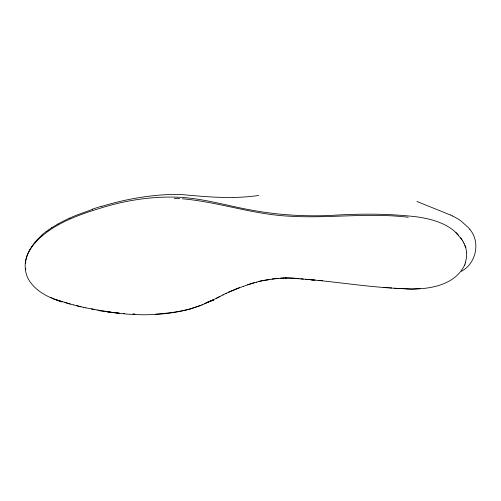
<?xml version="1.0" encoding="UTF-8"?>
<svg xmlns="http://www.w3.org/2000/svg" width="501" height="501" viewBox="0 0 501 501"><rect width="100%" height="100%" fill="white"/><g stroke="black" fill="none" stroke-linecap="round" stroke-linejoin="round"><path stroke-width="0.75" d="M25.501 263.313L25.683 261.322A60.746 46.443 7.3 0 1 25.977 259.599L27.311 254.746L29.609 250.043M465.028 264.108L465.485 262.242M465.479 262.292L466.569 257.514L466.656 252.448M464.427 265.524L465.034 264.052M464.433 265.474C454.019 286.415 426.539 289.922 405.61 288.839M31.726 246.617L32.477 245.534A76.258 57.753 7.9 0 1 34.6 242.76L35.208 242.008M36.817 240.179L37.293 239.66A69.971 52.793 7.2 0 1 39.128 237.8L42.028 235.144M46.167 231.725L48.171 230.203M51.578 227.842L57.934 223.997M461.446 271.31C476.05 263.488 480.785 242.252 469.882 229.414M223.152 294.832L216.207 298.408M219.876 296.536L212.938 299.974M222.782 295.014L226.283 293.26M204.558 303.763L208.009 302.172M204.552 303.813L210.758 300.913M207.389 302.422L212.944 299.924M225.964 293.417L229.258 291.914M210.176 301.195L213.476 299.711M201.734 305.053L205.228 303.487M228.995 291.995L239.422 287.699M228.988 292.052L232.408 290.605M232.188 290.718L235.846 289.19M235.683 289.284L239.509 287.687M202.454 304.702C187.668 310.808 171.567 313 155.705 314.102M243.386 286.384L252.053 283.253M200.444 305.46L191.989 308.353M247.563 284.85L254.402 282.802M239.409 287.749L243.423 286.347M92.391 209.393L75.601 215.549A165.674 125.175 7.7 0 0 69.752 218.16M213.827 300.212L206.061 302.667M256.55 282.22L259.23 281.33M191.088 308.766C160.545 317.158 128.043 315.949 97.169 309.944M101.778 206.393C124.511 199.398 148.152 195.202 171.937 194.432A129.746 101.928 6.4 0 1 180.479 194.432C206.518 196.893 232.671 199.342 258.748 195.446M256.737 282.138L251.94 283.315M258.992 281.424L261.835 280.666M259.224 281.387L267.121 279.877M261.56 280.767L275.306 278.612M272.068 279.138L278.049 278.331M267.114 279.934L269.814 279.502M420.145 288.57L411.653 289.121L399.272 288.482M274.805 278.75L280.779 278.218M280.785 278.168L286.265 277.911M280.197 278.312L283.51 278.074M282.883 278.174L289.039 277.798L294.482 278.111M285.589 278.061C323.64 279.42 361.265 286.785 399.316 288.488M396.779 288.413L404.357 288.739M132.846 313.883L134.894 313.958M383.941 287.536L388.331 287.731M174.285 198.44L179.74 198.703M318.241 280.403L322.657 280.673M311.415 279.802L315.21 280.084M310.651 279.802L313.682 280.003M394.168 288.232L396.767 288.407M123.371 313.394L124.718 313.482M389.621 287.812L391.563 287.962M182.395 198.791C218.467 201.928 253.061 214.528 289.365 216.188C329 218.618 368.711 212.437 408.277 217.265M305.347 279.282L309.136 279.652M299.034 278.625L295.784 278.268M303.362 279.082L300.907 278.819M119.57 313.35L103.475 311.083M107.984 311.985L110.646 312.286M91.432 308.898L97.163 310M94.282 309.449L85.903 307.833M76.86 305.76L83.485 307.332M83.498 307.276L85.89 307.89M81.081 306.812L73.328 304.858M73.321 304.915L55.755 299.623M62.556 301.834L53.87 298.953M64.923 302.51L70.284 304.113M53.864 299.003C40.738 293.949 26.234 283.723 25.313 268.448C23.967 256.243 31.857 245.189 40.5 237.38C58.617 221.254 82.321 213.626 105.116 206.731C128.037 199.999 152.028 196.517 175.939 197.137C202.836 197.882 228.6 206.356 254.971 210.721C279.927 215.117 305.316 216.532 330.629 215.449C359.386 213.589 388.3 213.495 416.951 216.858C431.893 219.062 447.856 223.34 458.327 235.013M61.498 301.953L54.809 299.341A40.143 30.411 8.3 0 1 52.567 298.277M450.311 214.948L416.938 201.477M51.872 297.913L52.567 298.277M50.513 297.174L51.19 297.55M455.966 232.664L461.841 239.516M460.732 237.825L462.68 240.918M462.686 240.862L463.438 242.265M463.444 242.208L464.139 243.749M464.145 243.699L465.805 247.782L466.644 252.498M464.972 245.496L465.811 247.732M25.708 268.229L25.82 269.275M119.338 313.119A225.369 176.033 8 0 1 116.652 312.893M114.648 312.712A225.369 176.033 8 0 1 111.31 312.373M108.003 311.847A245.985 192.046 8 0 1 98.221 310.526M29.634 250.055A85.984 65.218 8.3 0 1 31.757 246.636M35.245 242.021A88.195 66.62 7.4 0 1 36.849 240.198M41.909 235.063A121.906 92.547 8.2 0 1 46.048 231.631M48.146 230.184A89.992 68.111 7.7 0 1 51.553 227.823M57.972 224.035A123.271 93.462 8 0 1 62.168 221.78L65.024 220.296A216.827 164.397 8 0 1 69.695 218.092M92.272 209.218A341.945 256.174 7.1 0 1 101.665 206.212M450.349 214.891A59.037 43.65 9.2 0 1 452.729 216M452.679 216.069A69.777 51.158 9.5 0 1 454.952 217.221L458.428 219.175A31.613 23.81 8.2 0 1 460.826 220.809L468.592 227.823A23.503 17.673 7.1 0 1 469.894 229.408"/></g></svg>
